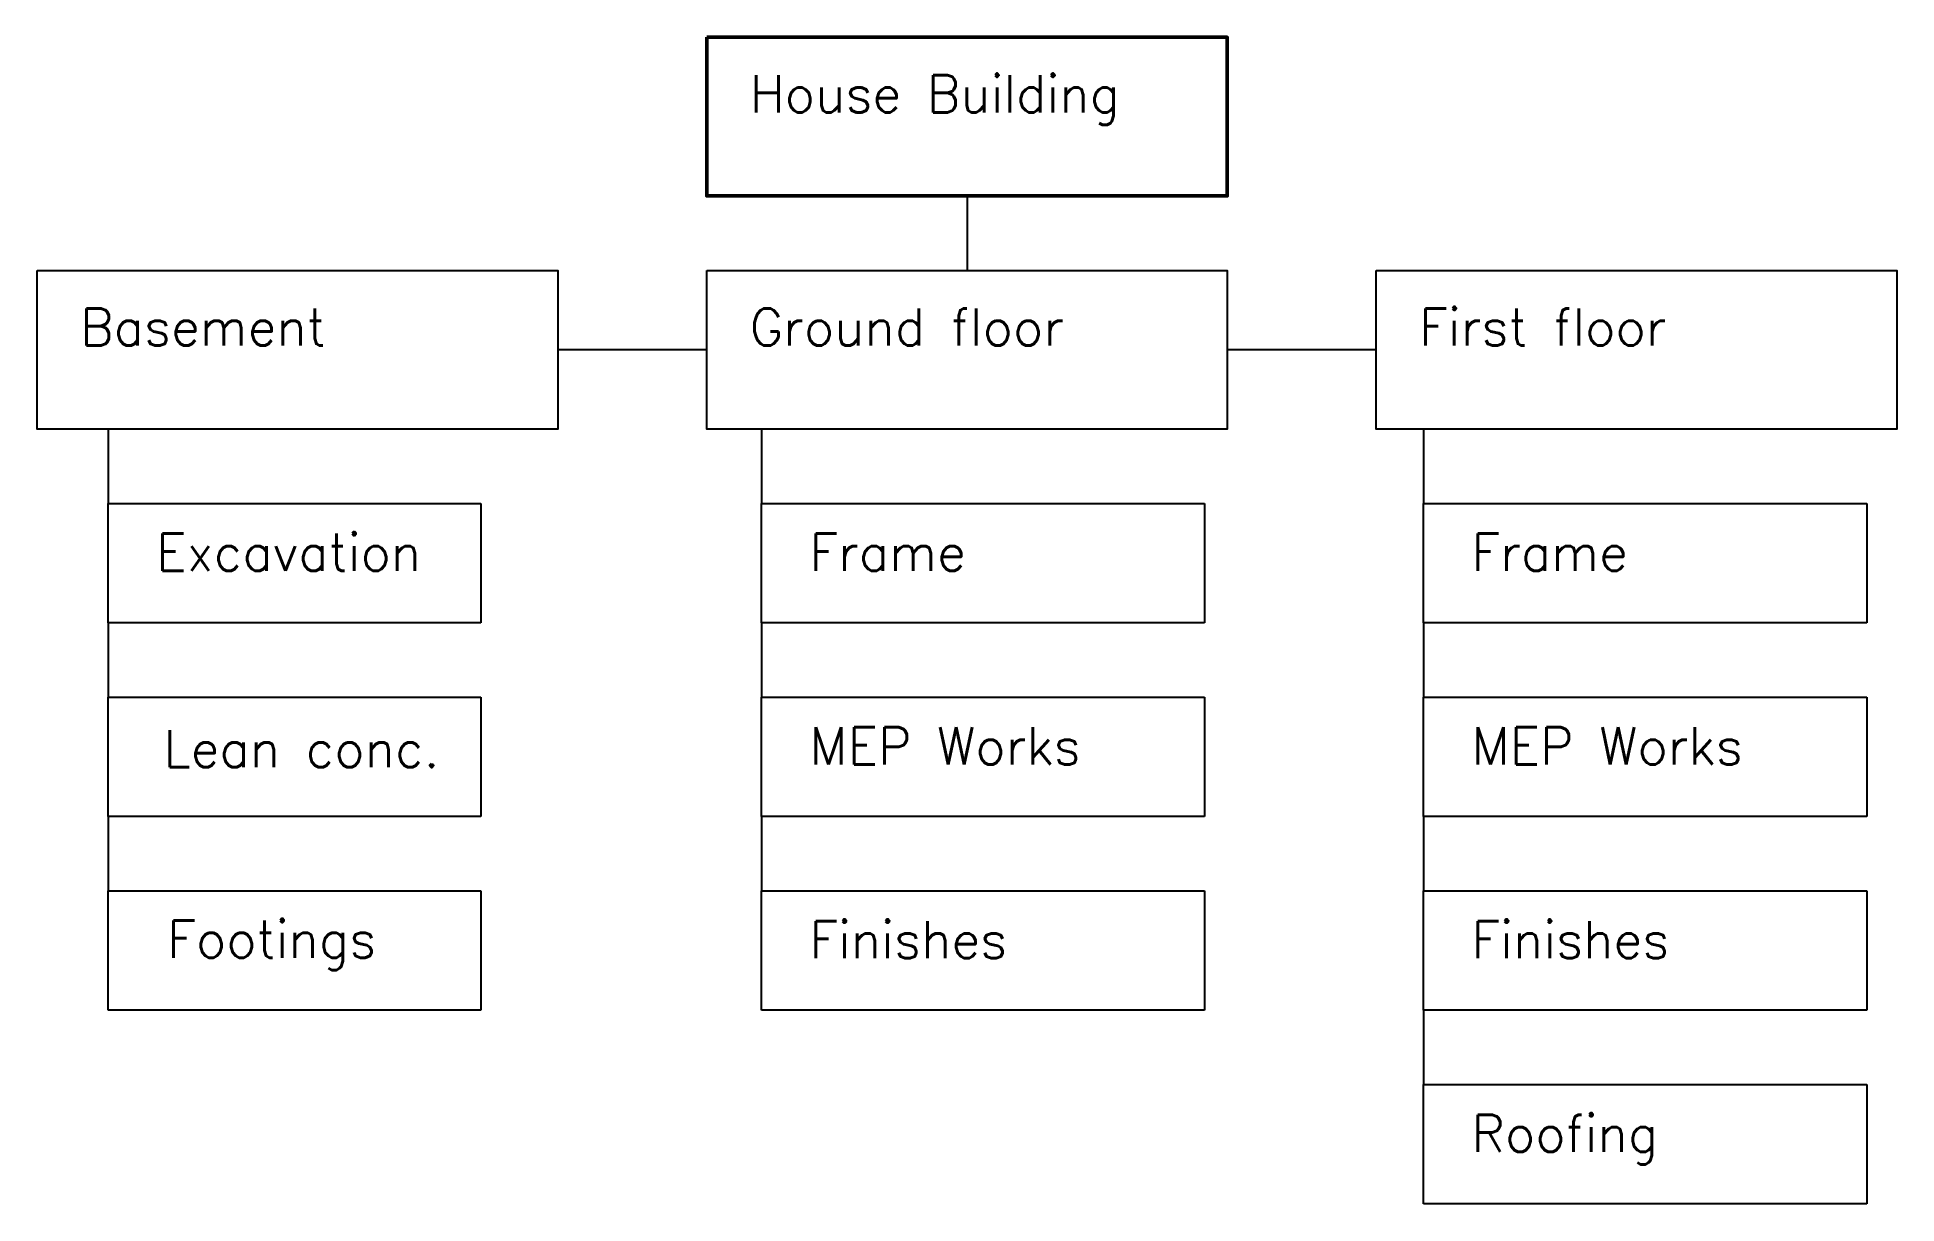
# Model space of a CAD drawing. Header units: millimetres. Extents: x -3486 to 8996, y -3410 to 4420.
import ezdxf

# ---------------------------------------------------------------- set-up
doc = ezdxf.new("R2010")
doc.units = ezdxf.units.MM
doc.layers.add('A-Wall', color=113, linetype='Continuous', lineweight=50)
doc.styles.add('Annotative', font='romans.shx')

msp = doc.modelspace()

# ---------------------------------------------------------------- linework, layer by layer
for p, q in [((2755, 3355), (2755, 2855)), ((1008, 2322), (8, 2322)), ((5502, 2322), (4502, 2322)), ((-3009, 1790), (-3009, 1290)), ((1375, 1790), (1375, 1290)), ((5819, 1790), (5819, 1290)), ((-3009, 490), (-3009, -10)), ((1375, 490), (1375, -10)), ((5819, 490), (5819, -10)), ((-3009, -810), (-3009, -1310)), ((1375, -810), (1375, -1310)), ((5819, -810), (5819, -1310)), ((5819, -2110), (5819, -2610))]:
    msp.add_line(p, q)
at = {"color": 3}
for p, q in [((-3009, 1290), (-509, 1290)), ((-3009, 490), (-3009, 1290)), ((-509, 1290), (-509, 490)), ((-509, 490), (-3009, 490)), ((-3009, -10), (-509, -10)), ((-3009, -810), (-3009, -10)), ((-509, -10), (-509, -810)), ((-509, -810), (-3009, -810)), ((-3009, -1310), (-509, -1310)), ((-3009, -2110), (-3009, -1310)), ((-509, -1310), (-509, -2110)), ((-509, -2110), (-3009, -2110))]:
    msp.add_line(p, q, dxfattribs=at)
at = {"color": 5}
for p, q in [((1375, 1290), (4350, 1290)), ((1375, 490), (1375, 1290)), ((4350, 1290), (4350, 490)), ((4350, 490), (1375, 490)), ((1375, -10), (4350, -10)), ((1375, -810), (1375, -10)), ((4350, -10), (4350, -810)), ((4350, -810), (1375, -810)), ((1375, -1310), (4350, -1310)), ((1375, -2110), (1375, -1310)), ((4350, -1310), (4350, -2110)), ((4350, -2110), (1375, -2110))]:
    msp.add_line(p, q, dxfattribs=at)
at = {"color": 6}
for p, q in [((5819, 1290), (8794, 1290)), ((5819, 490), (5819, 1290)), ((8794, 1290), (8794, 490)), ((8794, 490), (5819, 490)), ((5819, -10), (8794, -10)), ((5819, -810), (5819, -10)), ((8794, -10), (8794, -810)), ((8794, -810), (5819, -810)), ((5819, -1310), (8794, -1310)), ((5819, -2110), (5819, -1310)), ((8794, -1310), (8794, -2110)), ((8794, -2110), (5819, -2110)), ((5819, -2610), (8794, -2610)), ((5819, -3410), (5819, -2610)), ((8794, -2610), (8794, -3410)), ((8794, -3410), (5819, -3410))]:
    msp.add_line(p, q, dxfattribs=at)
for points in [[(-3486, 2855), (8, 2855), (8, 1790), (-3486, 1790)], [(1008, 2855), (4502, 2855), (4502, 1790), (1008, 1790)], [(5502, 2855), (8996, 2855), (8996, 1790), (5502, 1790)]]:
    msp.add_lwpolyline(points, close=True)
at = {"layer": 'A-Wall'}
msp.add_lwpolyline([(1008, 4420), (4502, 4420), (4502, 3355), (1008, 3355)], close=True, dxfattribs=at)

# ---------------------------------------------------------------- texts
at = {"char_height": 250, "width": 2911, "attachment_point": 1, "style": 'Annotative'}
for s, insert in [('Basement', (-3198, 2600)), ('Ground floor', (1296, 2600)), ('First floor', (5790, 2600))]:
    msp.add_mtext(s, dxfattribs=dict(at, insert=insert))
at = {"color": 3, "char_height": 250, "width": 2911, "attachment_point": 1, "style": 'Annotative'}
for s, insert in [('Excavation', (-2687, 1088)), ('Lean conc.', (-2638, -230)), ('Footings', (-2613, -1508))]:
    msp.add_mtext(s, dxfattribs=dict(at, insert=insert))
at = {"color": 5, "char_height": 250, "width": 2911, "attachment_point": 1, "style": 'Annotative'}
for s, insert in [('Frame', (1697, 1088)), ('MEP Works', (1697, -212)), ('Finishes', (1697, -1512))]:
    msp.add_mtext(s, dxfattribs=dict(at, insert=insert))
at = {"color": 6, "char_height": 250, "width": 2911, "attachment_point": 1, "style": 'Annotative'}
for s, insert in [('Frame', (6141, 1088)), ('MEP Works', (6141, -212)), ('Finishes', (6141, -1512)), ('Roofing', (6141, -2812))]:
    msp.add_mtext(s, dxfattribs=dict(at, insert=insert))
at = {"layer": 'A-Wall', "insert": (1296, 4165), "char_height": 250, "width": 2911, "attachment_point": 1, "style": 'Annotative'}
msp.add_mtext('House Building', dxfattribs=at)

doc.saveas('drawing.dxf')
